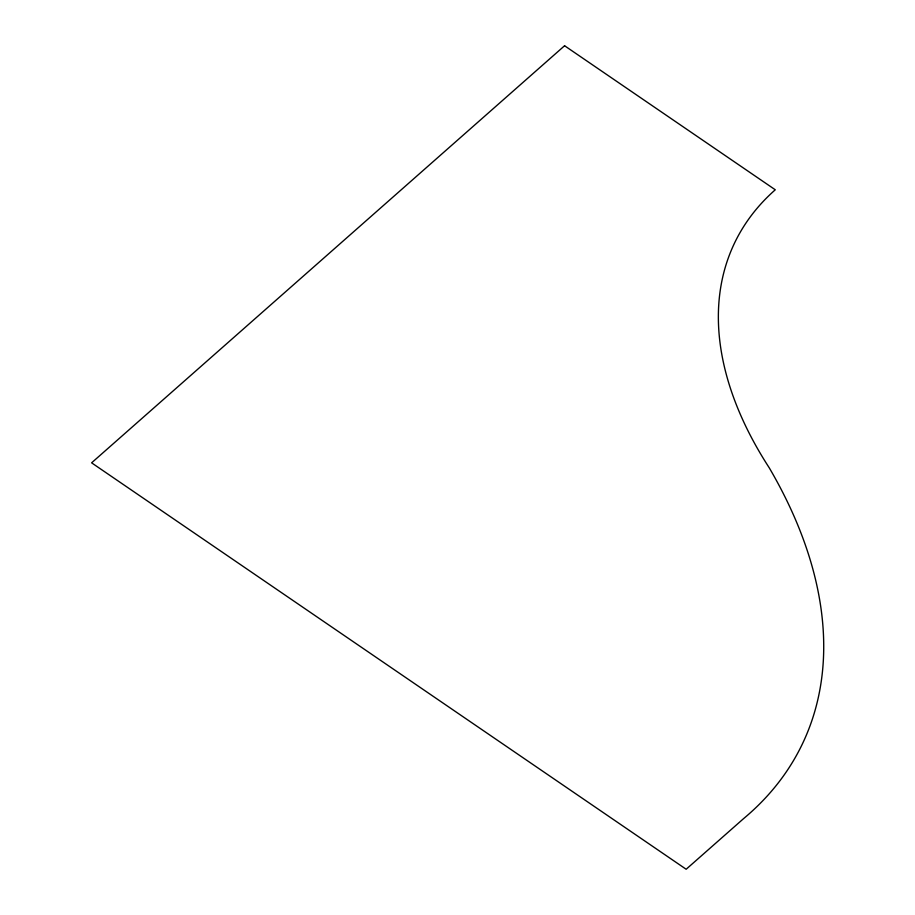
<?xml version="1.0" encoding="UTF-8"?>
<svg xmlns="http://www.w3.org/2000/svg" width="915" height="915" viewBox="0 0 915 915"><rect width="100%" height="100%" fill="white"/><g stroke="black" fill="none" stroke-linecap="round" stroke-linejoin="round"><path stroke-width="1.37" d="M564.578 45.75L91.603 462.83L686.159 869.25L743.586 818.616A592.302 353.144 25.9 0 0 769.218 467.771A448.544 267.432 25.9 0 1 775.28 189.782L564.578 45.75"/></g></svg>
